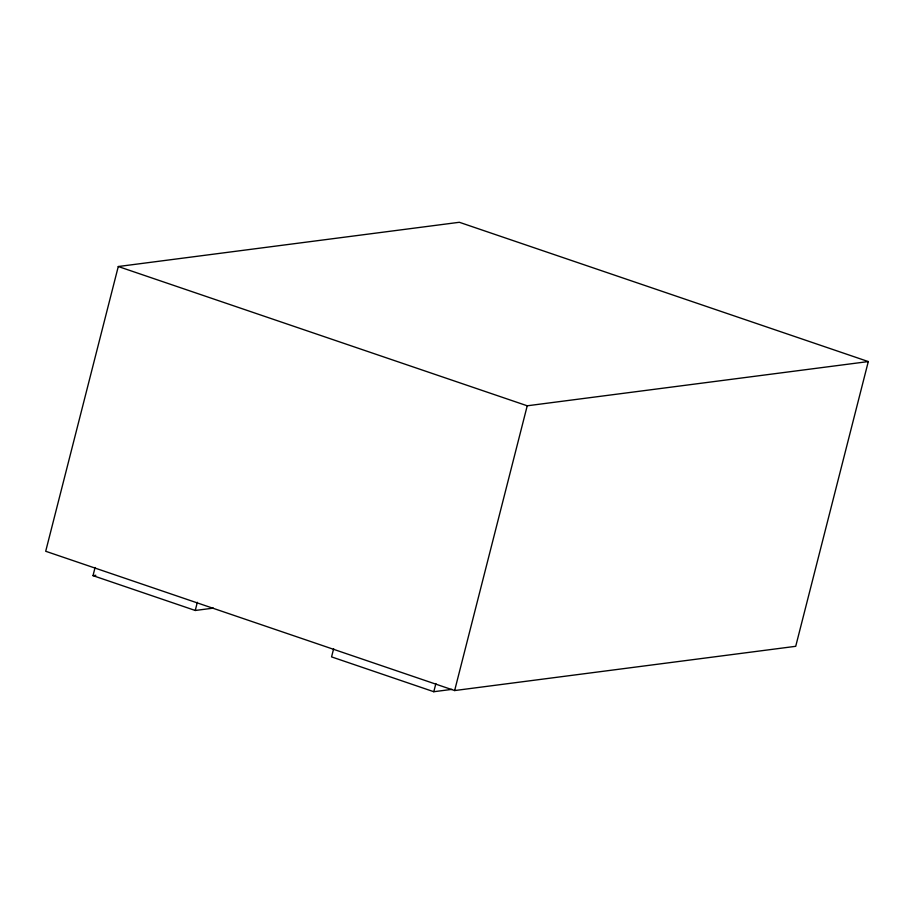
<?xml version="1.0" encoding="UTF-8"?>
<svg xmlns="http://www.w3.org/2000/svg" width="914" height="914" viewBox="0 0 914 914"><rect width="100%" height="100%" fill="white"/><g stroke="black" fill="none" stroke-linecap="round" stroke-linejoin="round"><path stroke-width="1.37" d="M118.283 266.522L45.7 551.268L454.646 690.55L795.717 646.312L868.3 361.567L459.354 222.285L118.283 266.522L527.229 405.793L868.3 361.567M213.419 608.118L195.253 610.472L93.011 575.649L95.09 567.48M195.253 610.472L197.333 602.292M333.644 648.723L331.565 656.892L433.796 691.715L451.973 689.362M433.796 691.715L435.887 683.546M454.646 690.55L527.229 405.793M93.011 575.649L95.81 575.283"/></g></svg>
